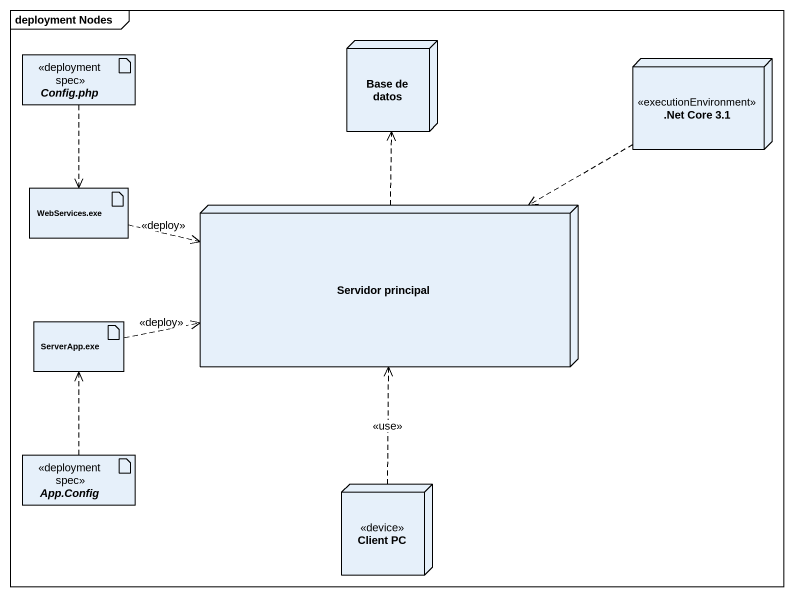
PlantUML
@startuml
mainframe deployment Nodes
artifact "Config.php" as Config_php <<deployment spec>>
node "Base de datos" as Base_de_datos
node ".Net Core 3.1" as Net_Core_3_1 <<executionEnvironment>>
artifact "WebServices.exe" as WebServices_exe
node "Servidor principal" as Servidor_principal
artifact "ServerApp.exe" as ServerApp_exe
artifact "App.Config" as App_Config <<deployment spec>>
node "Client PC" as Client_PC <<device>>
Config_php ..> WebServices_exe
Net_Core_3_1 .left.> Servidor_principal
WebServices_exe .right.> Servidor_principal : <<deploy>>
Servidor_principal .up.> Base_de_datos
ServerApp_exe .right.> Servidor_principal : <<deploy>>
App_Config .up.> ServerApp_exe
Client_PC .up.> Servidor_principal : <<use>>
@enduml
